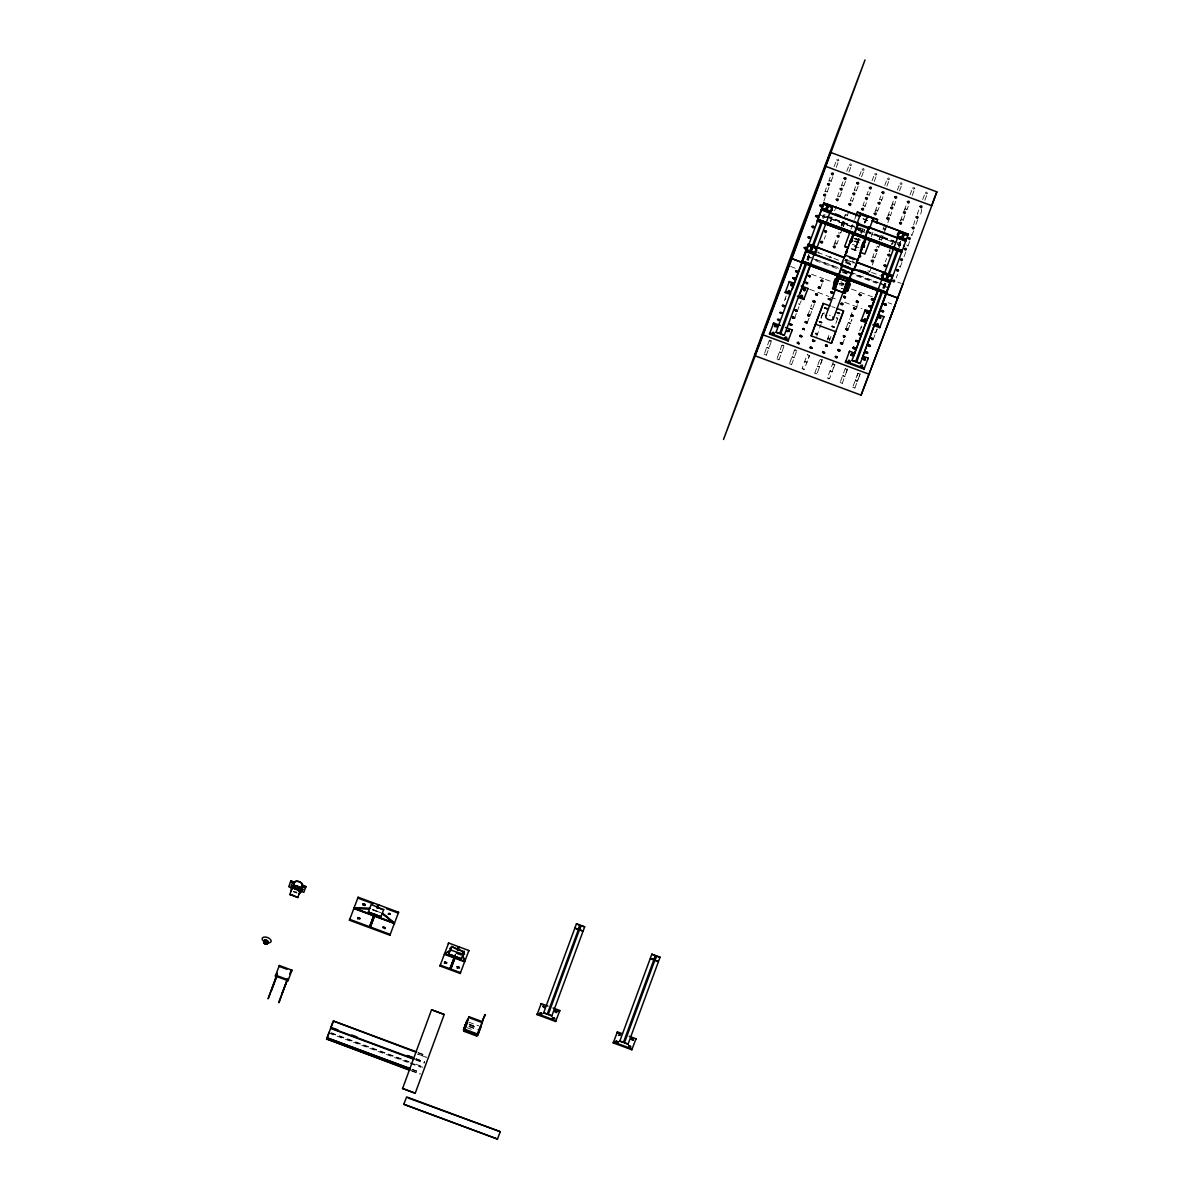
<?xml version="1.0" encoding="UTF-8"?>
<svg xmlns="http://www.w3.org/2000/svg" width="1199" height="1199" viewBox="0 0 1199 1199"><rect width="100%" height="100%" fill="white"/><g stroke="black" fill="none" stroke-linecap="round" stroke-linejoin="round"><path stroke-width="0.75" stroke-dasharray="5 3.75" d="M845.265 368.483L840.109 382.511L840.979 383.5L842.268 383.305L847.423 369.277M842.268 383.305L840.109 382.511M845.355 368.692L846.779 369.787L847.153 368.767M844.89 376.381L842.732 375.587L844.8 376.531L847.468 369.382M769.338 340.306L764.183 354.319L765.322 355.384L766.341 355.114L772.141 339.347M766.341 355.114L764.183 354.319M782.003 344.997L776.832 359.011L777.686 360L778.99 359.82L784.146 345.792M778.99 359.82L776.937 358.876M794.652 349.688L789.497 363.717L790.351 364.706L791.64 364.511L796.81 350.498M791.64 364.511L789.497 363.717M807.856 354.29L807.736 355.294L809.535 355.384L804.304 369.217L803.285 369.487L802.146 368.408L807.302 354.394M804.304 369.217L802.146 368.408M806.912 362.293L804.769 361.498L806.822 362.443L809.505 355.294M822.109 359.895L816.954 373.908L815.65 374.103L814.81 373.114L819.966 359.086M816.954 373.908L814.81 373.114M819.576 366.999L817.418 366.205L819.487 367.134L822.154 359.985M827.76 338.418L828.854 337.818M833.26 362.038L827.46 377.805L828.314 378.794L829.603 378.599L834.684 364.256M829.603 378.599L827.46 377.805M832.226 371.69L830.083 370.896L832.136 371.825L834.864 364.616M850.556 323.31C844.95 319.713 852.714 328.376 851.845 319.803M857.929 373.174L852.774 387.202L853.913 388.266L854.917 387.996L860.073 373.983L859.308 373.189M860.163 374.178L858.004 373.384L855.382 380.293L855.966 381.147L857.54 381.087L860.178 374.013M854.917 387.996L852.774 387.202M857.54 381.087L855.382 380.293M874.296 332.767L875.78 332.842L875.285 331.838M824.972 191.735L826.306 187.793M836.722 159.677L837.472 160.981L838.88 160.486L838.131 159.182L836.857 159.467L834.114 166.586M818.992 253.214L818.258 251.91M830.382 221.8L830.218 220.241M830.727 221.635L831.956 217.424M837.636 196.426L839.75 196.231M841.533 185.83L842.702 185.006L843.751 185.875M849.387 164.383L850.121 165.672L851.53 165.177L850.795 163.873L849.506 164.158L846.764 171.292M831.656 257.905L830.322 256.526L829.573 257.86M838.176 240.385L836.767 244.296M841.458 226.281L845.415 214.306M843.661 221.5C840.184 222.145 845.79 225.052 844.441 221.905M842.732 228.065L840.484 233.88M843.227 226.326L842.612 224.798L841.203 225.307M862.036 169.074L862.785 170.378L864.194 169.868L863.445 168.579L862.156 168.849L859.413 175.983M866.427 202.691L864.839 206.768M874.7 173.78L875.435 175.069L876.844 174.574L876.094 173.27L874.82 173.555L872.078 180.689M887.35 178.471L888.099 179.775L889.508 179.265L888.759 177.962L887.47 178.246L884.727 185.38M879.152 239.905L880.471 235.933M880.501 236.173C885.746 240.729 879.556 230.028 879.197 239.635M884.397 230.178L884.742 228.424L883.049 229.294M890.452 215.775L891.741 212.088M895.638 201.477L894.229 205.389M899.999 183.162L900.749 184.466L902.158 183.972L901.408 182.668L900.134 182.952L897.392 190.086M889.208 251.715L891.202 246.05M893.135 240.639L891.771 244.341L893.285 240.654M893.165 240.864L893.24 241.628M907.014 209.87L905.68 208.491L904.945 209.825M912.664 187.868L913.398 189.172L914.807 188.663L914.073 187.359L912.784 187.644L910.041 194.778M925.313 192.559L926.063 193.863L927.471 193.369L926.722 192.065L925.433 192.35L922.69 199.469M857.51 241.673L854.422 250.156L858.724 238.361M857.885 241.823L854.797 250.291L859.084 238.646M784.446 300.679L786.349 295.314M806.897 259.613L808.83 254.353M807.077 259.239L809.01 253.978M807.287 259.883L809.22 254.623M822.604 218.143L824.073 214.261M807.901 260.003L809.37 256.106M808.126 260.633L809.595 256.751M823.623 218.518L825.092 214.636M794.622 318.14L796.556 312.894M797.275 311.335L801.157 300.814M807.826 315.322L811.648 304.711M807.272 322.846L809.205 317.585M809.939 316.026L814.451 303.767M820.371 288.285L822.304 283.024M851.035 229.264L854.243 220.541M854.707 219.282L855.921 215.94M821.03 317.9L823.488 311.23M821.12 318.275L823.668 311.17M816.714 336.305L821.015 324.195M846.164 272.623L846.629 271.349M860.777 232.876L862.006 229.549M864.449 222.894L865.678 219.567M861.152 233.026L862.381 229.683M864.824 223.029L867.282 216.375L864.839 222.969M858.844 240.459L855.172 250.441L858.259 241.958L854.527 240.579M861.526 233.161L862.755 229.833M827.205 340.201L829.678 333.082M829.363 340.996L831.836 333.892M835.838 323.385L838.91 315.067M871.283 236.773L874.341 228.454M846.389 327.567L849.626 318.799M850.346 317.255L852.234 311.89M842.657 343.948L844.561 338.583M847.903 330.115L851.77 319.608M855.756 309.387L857.66 304.021M859.728 330.624L861.631 325.259M882.824 287.805L884.757 282.544M883.034 288.449L884.982 283.174M898.531 246.335L900.479 241.059M883.213 288.075L885.162 282.799M898.71 245.96L900.659 240.684M883.843 288.18L885.956 282.544M884.233 288.449L885.986 283.563M899.085 248.088L901.019 242.827M873.217 339.512L877.083 329.006M875.87 332.708L877.158 329.2M864.449 222.834L866.892 216.24M828.899 180.644L830.203 177.197M831.057 181.454L833.02 176.268M836.258 167.395L838.88 160.486M823.908 200.922L825.212 197.46M827.145 192.05L829.109 186.864M837.651 195.947L838.97 192.499M841.563 185.35L842.867 181.888M843.706 186.145L845.67 180.959M848.922 172.086L851.53 165.177M830.697 221.41L832.001 217.948M834.594 210.799L836.557 205.614M839.81 196.741L841.773 191.57M824.208 239.156L825.511 235.693M850.316 200.653L851.62 197.191M854.243 190.281L855.516 186.594M834.054 244.776L837.322 236.143M841.233 225.532L842.537 222.085M856.356 190.851L858.319 185.665M861.571 176.793L864.194 169.868M843.347 226.101L844.666 222.639M847.273 215.73L848.592 212.283M852.459 201.447L853.778 197.985M843.377 226.341L844.696 222.879M862.965 205.344L864.269 201.882M866.862 194.748L868.181 191.285M869.02 195.542L870.324 192.08M874.221 181.484L876.844 174.574M879.526 199.439L880.83 195.977M874.97 211.773L876.934 206.588M881.67 200.233L882.989 196.786M886.885 186.175L889.508 179.265M877.773 210.844L879.077 207.382M891.516 205.868L893.48 200.683M883.093 229.024L884.397 225.577M887.62 216.464L890.902 207.832M872.677 257.141L873.981 253.678M899.535 190.881L902.158 183.972M885.222 229.594L887.185 224.408M887.83 222.684L889.808 217.499M874.82 257.935L876.784 252.749M878.732 247.339L880.695 242.153M881.34 240.429L886.556 226.371M869.62 271.993L871.583 266.807M872.243 265.084L874.206 259.898M904.181 210.559L906.144 205.374M900.284 221.171L902.248 215.985M885.327 261.832L886.646 258.385M906.984 209.63L908.287 206.183M912.199 195.572L914.807 188.663M903.087 220.241L905.05 215.056M917.49 213.527L918.794 210.08M913.593 224.872L914.897 220.676M921.596 209.151C920.337 220.151 919.528 210.05 917.49 214.261M924.849 200.278L927.471 193.369M911.839 235.529L913.803 230.343M917.7 219.747L915.736 224.932L913.743 224.153M904.031 256.736L905.994 251.55M907.943 246.14L909.906 240.954M896.238 277.928L897.541 274.481M900.134 267.332L902.098 262.146M832.031 218.188L830.352 218.548M850.331 200.877L852.414 200.922M877.683 211.294L876.769 209.705L875.899 211.249M869.994 232.276L869.17 232.861M879.167 239.395L881.34 239.695M891.816 244.086L893.225 243.592M796.885 350.693L794.892 350.423L795.746 349.613M827.805 338.598L828.089 337.848M834.849 364.781L833.035 364.691L833.425 363.672M825.152 191.27L827.205 191.78M854.362 190.056L856.311 190.326M867.012 194.763L868.795 194.793M846.944 215.895L846.779 214.336M863.115 205.359L865.198 206.123M838.94 232.276L839.12 233.85M881.385 200.862L881.445 199.484L879.856 199.274M889.373 251.25L890.377 250.891M785.39 298.776L785.285 299.555M837.816 318.754L836.332 318.679M830.188 216.989L831.776 217.199M867.776 270.794L869.53 271.244M769.893 340.201C768.124 342.09 773.865 341.565 770.432 340.231M783.966 346.226L782.048 345.357L783.876 345.282M861.781 326.892L861.661 328.076M838.91 283.563L839.81 283.534A4.137 2.263 20.2 0 1 843.706 284.957M836.228 317.51L837.741 318.08M816.549 334.671L817.178 333.652M828.254 337.953L829.933 339.047L828.179 338.792M906.639 244.986L907.988 245.855M839.765 283.354L843.796 284.837M798.924 304.786L799.958 304.351L798.804 303.452M816.204 333.112L815.275 333.247L817.119 333.817M816.264 334.626L817.298 333.832M828.914 339.317L829.828 338.343M899.13 266.193L900.089 266.807M824.402 312.924L823.084 313.284L824.238 314.183M816.324 334.461L815.53 334.101M295.464 891.696L296.558 892.011M863.07 218.743L869.964 221.305M862.995 218.877L869.964 221.455M859.893 227.825L864.824 229.653M826.845 216.12L854.407 226.356M856.131 227.001L864.749 230.193M866.472 230.837L894.034 241.059M895.758 241.703L902.652 244.251M826.696 216.554L854.258 226.776M855.981 227.42L864.599 230.613M866.322 231.257L900.764 244.041M822.994 215.91L854.003 227.42M855.726 228.065L864.344 231.257M866.068 231.902L900.524 244.686M819.502 214.771L826.081 217.214M829.468 218.473L857.345 228.829M859.098 229.474L867.806 232.711M869.545 233.355L893.944 242.408M897.332 243.667L900.629 244.881M822.634 216.419L825.931 217.648M897.182 244.086L900.464 245.315M855.457 228.874L865.138 232.456M858.454 230.463L863.205 232.216M855.996 238.421L862.576 240.864M853.538 238.046L861.452 240.984M854.467 238.796L861.107 241.254M854.557 241.059L860.882 243.412M853.598 240.984L859.968 243.352M852.369 244.326L858.739 246.694M851.635 248.493L858.379 250.996M851.17 248.957L858.424 251.64M845.64 259.584L854.258 262.776L845.535 259.703M844.71 260.783L852.939 263.84M846.044 262.251L852.624 264.694M817.538 252.375L843.691 262.086M845.43 262.731L852.399 265.324M871.568 272.428L880.276 275.665M897.706 282.14L901.198 283.429M807.691 256.316L838.701 267.827M840.424 268.471L849.042 271.663M850.765 272.308L878.327 282.529M880.051 283.174L885.207 285.092M841.443 269.116L849.881 272.248M807.541 256.736L810.989 258.025M812.712 258.654L838.551 268.246M840.274 268.891L878.163 282.964M879.886 283.593L885.057 285.512M842.987 270.09L849.731 272.593M815.5 260.603L876.484 283.234M883.078 285.527L886.556 286.966M883.108 286.171L886.406 287.4M842.402 271.678L847.468 273.567M842.627 272.413L847.049 274.046M790.576 266.463L795.806 268.411M811.483 274.226L823.683 278.753M825.422 279.412L832.391 281.99M839.375 284.583L842.852 285.872M851.575 289.109L872.482 296.872M888.159 302.688L891.651 303.991M809.73 289.349L828.899 296.468M830.652 297.112L837.621 299.705M844.591 302.283L862.021 308.757M831.746 306.569L835.118 307.813M372.694 909.486L380.892 912.529M372.619 909.681L376.351 911.075M377.835 911.63L380.802 912.724M372.529 909.891L380.727 912.934M293.545 891.531L296.962 892.805M293.47 891.741L296.887 893.015M468.749 1022.133L478.866 1025.894M468.899 1023.991L475.838 1026.569M469.693 1024.695L476.453 1027.198M469.633 1025.22L476.213 1027.663M469.124 1026.284L475.868 1028.787M468.959 1026.629L477.397 1029.761M466.696 1027.603L471.762 1029.476M418.346 1052.542L425.285 1055.12M418.166 1053.007L425.105 1055.585M417.762 1054.086L426.439 1057.293L417.717 1054.221M416.008 1058.717L424.686 1061.924M415.963 1058.852L424.626 1062.074M415.723 1059.451L424.401 1062.674M415.558 1059.916L424.221 1063.138M331.029 1032.714L409.069 1061.685M416.008 1064.247L422.947 1066.825M330.849 1033.178L408.889 1062.149M410.628 1062.794L422.767 1067.29M328.886 1033.133L408.664 1062.749M410.343 1063.528L420.804 1067.26M412.111 1069.313L419.051 1071.891M412.051 1069.448L418.991 1072.026M411.647 1070.527L420.324 1073.734M411.482 1070.992L420.145 1074.199M842.223 282.574L840.919 281.72M911.12 234.464L911.884 235.259M845.58 215.865L845.055 214.951M840.319 232.306L840.844 233.235M892.461 205.344L893.03 203.785L894.409 204.924M834.984 244.266L835.568 242.708L836.932 243.832M820.071 359.625L822.154 359.73M901.034 220.421L901.783 219.087L903.162 220.226M888.384 215.73L889.133 214.396L890.497 215.52M874.88 257.665L873.531 256.796L872.677 257.875M878.807 247.324L877.728 246.2L876.574 247.279M831.132 181.439L830.053 180.315L828.914 181.394M829.273 315.187A4.047 2.218 20.2 0 1 830.278 315.487M841.024 283.159A4.047 2.218 20.2 0 0 843.976 284.013A4.137 2.263 20.2 0 1 840.979 283.189M842.327 288.629A4.137 2.263 20.2 0 1 841.308 288.494M844.081 284.238A4.406 2.413 20.2 0 1 840.874 283.294M842.402 288.794A4.406 2.413 20.2 0 1 841.323 288.644M847.963 263.87A1.619 1.349 20.7 0 1 850.631 265.204M848.188 271.214A1.619 1.349 20.7 0 1 846.854 272.743A1.619 1.349 20.7 0 1 845.04 271.259A1.619 1.349 20.7 0 1 846.689 269.985M858.904 247.653A6.07 5.081 20.7 0 1 853.208 245.54M844.995 260.783A6.07 5.081 20.7 0 1 847.723 259.808M852.219 260.932A6.07 5.081 20.7 0 1 854.317 263.121M844.156 270.584A4.721 2.593 20.2 0 1 849.357 272.952M766.805 347.41L768.949 348.205L766.805 347.41M779.455 352.101L781.613 352.911L779.545 351.966M792.104 356.807L794.263 357.602L792.104 356.807M810.449 308.413L812.592 309.207L810.539 308.278M867.656 216.509L865.213 223.179L867.656 216.509"/><path stroke-width="1.5" d="M291.192 890.902L291.372 885.057L292.916 886.376A4.406 2.413 20.2 0 0 294.31 888.459L295.224 889.044M848.382 361.004L849.911 361.573L849.761 362.503M853.074 347.815C855.052 346.886 856.626 348.849 853.343 347.41M852.534 355.489L851.185 354.245M855.681 340.906L857.69 340.996M871.403 299.435L873.412 299.525M870.954 306.974L870.669 306.09M873.576 300.05L873.277 299.18M263.6 942.189C272.847 939.192 262.926 949.518 264.26 940.421C271.124 939.192 265.564 946.041 264.26 940.421M277.329 973.288L268.111 998.827L277.194 974.922M271.573 990.449L276.579 976.87M278.663 1002.469L287.625 978.669L279.052 1002.694M293.875 883.348L293.785 883.993A4.406 2.413 20.2 0 0 295.194 886.061L299.315 887.605A4.406 2.413 20.2 0 0 301.758 886.945L302.118 886.421M281.72 994.226L287.805 978.939M290.967 970.605L289.708 974.008M301.009 889.448L302.583 884.787A4.406 2.413 20.2 0 0 299.225 881.64A4.406 2.413 20.2 0 0 294.609 881.82L292.751 886.391M384.969 928.67L383.08 927.621M388.041 914.208C393.467 914.148 386.033 912.124 390.05 914.297M552.199 1018.551L554.028 1018.476M771.901 333.457C776.697 333.996 771.616 330.534 773.16 333.262M774.524 326.548L775.843 326.188M782.377 305.805C784.551 303.407 784.925 308.817 782.497 305.82M781.928 313.344L780.039 312.31M787.608 291.986L789.197 291.747M792.494 317.076L793.288 318.23L794.652 317.885M792.044 324.629L791.235 325.274M795.626 311.2L795.372 309.927M800.318 296.857L801.531 296.483M805.143 290.068L804.049 290.668M801.591 336.694L800.063 336.14L800.377 335.3M801.996 336.574L799.943 335.63M805.878 321.467L805.114 322.291M808.051 315.742L808.501 314.558M812.922 301.369L814.016 300.769M812.562 340.306L813.641 341.535L814.691 340.756M822.514 352.251L824.507 352.941M830.457 299.45L828.194 299.165L830.218 299.255M842.372 264.365L833.8 288.434L842.253 266.253M852.384 270.015L844.441 292.376L853.493 268.531M838.131 349.449L838.161 350.573M845.175 297.877L845.55 296.872M840.499 342.779L840.784 343.663M858.079 222.939L851.2 241.613M860.342 250.936L869.215 227.031M852.774 315.217C852.609 318.784 849.566 312.774 853.029 315.757M855.711 308.668L854.377 309.372L853.838 307.978M850.091 361.933L849.282 362.578M858.829 294.399L860.717 295.434M868.72 226.926L864.329 238.751M852.534 354.649C850.031 351.052 853.748 356.717 850.825 355.279M860.612 366.354L861.317 365.695M865.363 359.715L863.984 360.24M877.893 325.798C879.407 322.891 873.786 325.813 878.193 325.573M884.053 304.126L886.196 304.411M885.491 305.071L886.316 304.426M858.709 255.897C859.248 259.494 862.755 254.668 859.024 255.507M864.509 245.121L864.224 247.084L862.366 246.395M298.161 889.568L298.941 887.545L298.416 889.658L296.348 889.313M263.705 942.534L264.559 940.241M263.93 942.879L264.38 941.695M264.529 941.32L264.964 940.121M264.29 943.208L264.724 942.024M265.009 941.29L265.459 940.106M264.739 943.508L265.174 942.309M265.549 941.365L265.983 940.181M265.249 943.733L265.683 942.549M266.088 941.515L266.523 940.331M265.788 943.883L266.223 942.699M266.598 941.755L267.032 940.571M266.313 943.958L266.748 942.774M267.032 942.039L267.482 940.855M266.792 943.943L267.242 942.759M267.392 942.384L267.827 941.185M267.212 943.838L268.066 941.545M267.512 943.643L268.171 941.874M294.34 882.224L290.877 880.95L288.719 886.78L292.166 888.054M291.372 885.057L292.976 885.881M289.843 894.544L292.466 887.455L300.439 890.422L297.817 897.511L289.843 894.544L292.031 894.889M293.38 885.491L294.504 882.449A4.137 2.263 20.2 0 1 299.18 881.775A4.137 2.263 20.2 0 1 302.238 885.327L305.91 886.69L302.523 885.267M294.414 888.519L295.284 886.136L294.639 888.669M298.056 889.928L298.941 887.545M298.326 889.973L299.21 887.59L298.416 889.658A4.406 2.413 20.2 0 0 300.964 889.118M300.754 889.358L302.238 885.327M299.165 893.869L302.912 889.328L300.874 889.328A4.406 2.413 20.2 0 1 298.446 889.988L296.258 889.523M305.97 886.556L303.812 892.386L300.439 890.977M275.35 976.031L275.665 975.177L288.315 979.883L288.015 980.722L275.35 976.031L279.337 965.495L291.986 970.201L291.672 971.04M279.337 965.495L279.022 966.349L286.936 969.287M349.419 920.203L349.733 919.348L390.23 934.381L389.915 935.235L349.419 920.203L358.111 897.227L398.608 912.259L398.308 913.113L386.483 908.722M358.111 897.227L357.797 898.081L372.994 903.716M368.333 912.034L380.982 916.74L368.333 912.034L371.18 904.496L383.605 909.831M409.743 1070.347L326.668 1038.978L409.923 1069.883M332.782 1022.537L327.087 1037.914L410.328 1068.804M416.608 1051.898L333.367 1020.993L416.443 1052.362M439.943 965.974L440.258 965.12L460.506 972.644L460.191 973.483L439.943 965.974L448.636 943.014L468.884 950.522L468.584 951.377M448.336 943.853L448.636 943.014M448.741 954.059L461.39 958.75L448.741 954.059L451.588 946.506L464.013 951.841M451.588 946.506L455.815 948.799M402.579 1088.512L431.55 1009.768L444.2 1014.459L415.229 1093.218L402.579 1088.512L415.229 1093.218M455.32 954.644L450 968.747L454.676 956.262M403.808 1104.294L497.465 1139.05L403.808 1104.294L406.611 1096.905L500.253 1131.676L408.17 1098.014M480.454 1026.254L481.324 1025.61L477.787 1035.112L463.503 1029.821L467.055 1020.319L467.295 1021.368M480.05 1027.408L476.782 1036.071L463.623 1031.185L465.227 1025.145M466.891 1022.522L465.332 1024.98M482.208 1021.608L469.049 1016.722L463.623 1031.185M477.322 1034.587L464.163 1029.701M477.187 1034.887L477.502 1034.048L464.343 1029.162L469.049 1016.722M484.906 1014.504L476.782 1036.071M481.908 1024.216L483.062 1019.345M485.46 1014.714L483.182 1019.18M895.128 305.28L861.092 395.145L754.785 355.683L796.631 244.626M783.591 279.652L830.562 152.393L936.869 191.855L889.898 319.099M788.702 267.392L865.019 59.95L799.823 232.066L723.492 439.508L788.043 269.131M769.473 334.041L769.788 333.187L788.387 340.096L788.088 340.951L769.473 334.041L773.64 323.026L780.399 325.543M773.64 323.026L773.325 323.88L778.406 325.768M790.261 294.444L785.195 292.571L785.51 291.717L790.576 293.605M789.047 282.409L789.347 281.555L794.427 283.444M844.486 257.44L808.306 244.011L842.597 257.23M806.612 263.51L780.789 333.697L784.281 335.345L776.053 332.288L807.991 245.63M817.193 220.901L817.793 219.267L902.218 250.606L901.603 252.24L817.193 220.901L901.753 251.805M823.863 202.961L860.193 215.97M792.404 289.064L823.818 203.845L827.31 205.494L825.362 210.754M805.608 263.136L779.77 333.322L776.053 332.288M810.299 250.471L811.588 246.964L810.119 250.846L806.402 249.812M812.278 246.215L821.315 221.65M811.318 250.846L812.607 247.339L811.138 251.22L814.631 252.869L806.148 249.722L805.533 251.355L848.592 267.332M813.282 246.604L822.319 222.025M826.381 211.129L828.314 205.868L832.031 206.902L823.563 203.755L817.643 219.687L826.021 222.325A7.808 4.271 20.2 0 0 826.531 222.13M814.211 253.199L814.376 252.764A7.808 4.271 20.2 0 0 816.069 248.283L815.919 248.703A7.808 4.271 20.2 0 1 814.211 253.199L805.983 250.141M784.281 335.345L816.324 248.373L807.841 245.225L801.936 261.172L810.314 263.795A7.808 4.271 20.2 0 0 810.824 263.6M831.626 207.232L831.791 206.798A7.808 4.271 20.2 0 1 830.083 211.294L829.933 211.713A7.808 4.271 20.2 0 0 831.626 207.232L823.398 204.175L824.013 202.541M810.734 264.799L800.108 293.56M816.774 248.238L832.031 206.902M537.047 1014.609L537.362 1013.755L555.961 1020.664L555.647 1021.503L537.047 1014.609L541.214 1003.593L547.973 1006.111M540.899 1004.447L541.214 1003.593M791.925 330.789L792.239 329.935L785.48 327.432M798.714 297.592L803.795 299.48L804.109 298.626L797.335 296.108M807.646 289.319L807.961 288.464L801.187 285.947M543.627 1012.855L576.449 923.755L584.677 926.812L551.84 1015.898L543.627 1012.855L547.343 1013.889L579.941 925.403L576.449 923.755M584.677 926.812L580.945 925.778L579.477 929.66L548.363 1014.264L551.84 1015.898M579.687 929.24L580.945 925.778M553.054 1007.984L559.813 1010.502L559.498 1011.356L554.433 1009.468M836.797 308.443L843.556 310.946L831.402 343.349L811.153 335.84L823.308 303.437L830.053 305.94M823.308 303.437L811.153 335.84M847.918 247.743L844.666 246.544L850.181 231.557M855.921 215.94L857.36 212.058L877.608 219.582L876.364 222.969M832.586 288.614L845.235 293.305L832.586 288.614L837.756 274.976M836.662 277.539L849.312 282.245L836.662 277.539L838.116 273.672M841.039 265.623L841.353 264.784L854.003 269.475L853.703 270.33L841.039 265.623L853.628 232.741M844.71 255.957L845.025 255.102L857.675 259.793L857.36 260.648M851.964 237.462L844.216 257.92M856.745 224.153L860.732 213.632L873.382 218.323L869.41 228.844L856.745 224.153L857.06 223.299M860.732 213.632L860.417 214.471L868.331 217.409M853.388 234.479L851.56 239.47M854.213 235.004L858.574 223.119M838.626 278.273L834.714 288.869L839.24 276.939M838.865 278.363L834.969 288.959L839.495 277.029M825.706 316.146L835.808 288.689M833.29 318.964L847.094 281.42M847.348 281.51L843.452 292.106L847.318 281.885M861.197 247.264L863.085 242.168M855.921 265.908L856.236 265.054M864.614 242.153L855.097 267.272M869.41 228.844L869.725 228.005M873.067 219.177L873.382 218.323M866.278 238.526L864.209 244.161M846.899 282.904L850.361 284.178L848.682 288.734M831.402 343.349L835.688 331.688L815.44 324.165M839.255 322.606L843.556 310.946M860.043 252.255L864.914 254.053L870.129 239.935M845.415 362.233L845.73 361.379L864.329 368.288L864.014 369.127L845.415 362.233L849.566 351.217L854.647 353.106M849.267 352.071L849.566 351.217M866.203 322.636L861.122 320.747L861.437 319.908L866.502 321.782M870.354 311.62L865.288 309.747L864.974 310.586L870.039 312.474M855.142 347.74C855.112 350.378 851.86 346.811 853.958 347.35M853.253 348.19L853.403 347.245M851.395 354.095L852.594 355.324L850.885 355.099M853.433 348.354L853.943 348.639M866.607 312.654L868.301 313.538L866.337 312.774L868.735 312.699L866.667 311.935L867.402 312.684M851.68 354.155L852.219 354.394M864.284 319.683L864.959 318.709L866.098 319.788L864.299 319.698L865.438 319.923M854.512 348.759L853.508 348.19M865.243 320.013L865.633 320.103M852.444 355.548L852.594 354.739M855.052 348.519L855.277 347.935M882.539 291.687L856.715 361.888L860.208 363.522L851.979 360.464L884.038 273.507L892.251 276.564L861.916 359.026M878.223 289.304L853.568 356.283M882.089 278.767L884.038 273.507A7.808 4.271 20.2 0 0 882.329 278.003L890.557 281.046M878.432 289.933L867.806 318.694M884.487 273.372L897.392 238.271M897.691 237.597L899.745 232.036L907.973 235.079L876.034 321.752M881.535 291.312L855.711 361.498L851.979 360.464M885.581 280.416L887.53 275.141L886.046 279.037L882.329 278.003M888.204 274.406L897.242 249.842M901.948 237.177L903.237 233.67L899.745 232.036A7.808 4.271 20.2 0 0 898.036 236.518L906.264 239.575M886.601 280.791L888.534 275.515L887.065 279.412L890.677 280.746L860.208 363.522M889.223 274.781L898.261 250.216M902.307 239.305L904.241 234.045L907.853 235.394M856.536 261.922L892.566 275.77L856.386 262.341M872.258 220.451L908.272 234.3L872.093 220.871M613.229 1042.89L613.543 1042.036L632.143 1048.945L631.828 1049.784L613.229 1042.89L617.395 1031.874L622.461 1033.763M617.395 1031.874L617.08 1032.729L620.468 1033.973M867.866 358.966L868.181 358.126L863.1 356.238M872.962 325.154L879.721 327.657L880.036 326.802L873.277 324.3M883.573 317.495L883.888 316.641L878.807 314.767M619.808 1041.122L651.851 954.164L660.079 957.207L628.036 1044.179L619.808 1041.122L623.525 1042.156L655.343 955.798L651.851 954.164M861.092 395.145L902.937 284.073M654.054 959.32L655.343 955.798M660.079 957.207L656.363 956.173L624.544 1042.545L628.036 1044.179M635.68 1039.623L635.995 1038.784L629.235 1036.266M374.283 914.252L369.607 926.722L373.878 915.466M374.658 914.387L369.981 926.872L374.253 915.601M375.032 914.522L370.371 927.007L374.628 915.736M455.065 956.397L450.389 968.882L454.496 958.031M455.44 956.547L450.764 969.032L454.871 958.166M290.877 880.95L294.504 882.449M292.466 887.455L300.439 890.422M297.817 897.511L292.286 894.979M288.015 980.722L291.986 970.201M326.503 1039.443L329.29 1032.069M333.367 1020.993L330.579 1028.382L413.82 1059.272M376.816 907.703L377.985 904.616L376.891 907.328L382.121 909.277M377.19 907.853L378.359 904.75L377.28 907.478M377.565 907.988L378.749 904.885L377.655 907.613M380.982 916.74L383.845 909.187M389.915 935.235L398.608 912.259M431.55 1009.768L444.2 1014.459M457.209 949.728L458.393 946.625L457.299 949.353L462.514 951.287M457.598 949.863L458.767 946.76L457.673 949.488M457.973 950.013L459.142 946.91L458.063 949.638M461.39 958.75L464.238 951.212M460.191 973.483L468.884 950.522M463.503 1029.821L467.055 1020.319M464.433 1030.526L467.16 1023.346M477.787 1035.112L481.324 1025.61M830.562 152.393L825.332 166.211L931.638 205.673L936.869 191.855M754.785 355.683L788.837 265.818M785.195 292.571L789.347 281.555M802.086 260.738L801.472 262.371L886.046 293.29M803.63 256.676L804.244 255.042M808.306 244.011L807.691 245.645L816.324 248.373M819.352 215.206L819.966 213.572M822.109 208.341L825.826 209.375L827.31 205.494M828.314 205.868L826.845 209.75L830.337 211.384L821.855 208.236L821.24 209.87L905.65 241.209L906.384 239.275L902.772 237.927L904.241 234.045M788.088 340.951L792.239 329.935M803.795 299.48L807.961 288.464M497.465 1139.05L500.253 1131.676M579.941 925.403L578.473 929.285C566.183 925.058 591.542 934.486 579.477 929.66M857.36 212.058L867.282 216.375M844.666 246.544L848.263 247.234M833.59 283.144L835.163 278.857M555.647 1021.503L559.813 1010.502M843.197 292.016L847.079 281.795M849.312 282.245L850.78 278.363M853.703 270.33L866.278 237.447M845.235 293.305L850.586 279.202M877.608 219.582L867.656 216.509M861.122 320.747L865.288 309.747M898.036 236.518L901.768 237.552L903.237 233.67M890.677 280.746L889.943 282.679L853.763 269.25M892.715 275.35L892.101 276.984L883.918 273.807A7.808 4.271 20.2 0 0 881.745 277.464M908.422 233.88L907.808 235.514L899.58 232.456A7.808 4.271 20.2 0 0 897.466 234.225M885.881 293.71L886.496 292.076L802.041 260.887M888.039 288L888.654 286.366M903.761 246.529L904.376 244.896M864.014 369.127L868.181 358.126M879.721 327.657L883.888 316.641M656.363 956.173L654.879 960.069C666.959 964.88 641.585 955.468 653.875 959.695M631.828 1049.784L635.995 1038.784M294.744 888.309L295.524 886.286M868.795 306.18L870.354 306.105M873.591 299.54L872.857 300.364M870.849 306.27L870.699 307.214M855.861 340.426L855.876 341.28M795.641 270.764L796.076 271.933L797.605 271.843M793.034 277.673C793.198 280.926 796.9 277.164 793.124 277.748M794.922 278.932L794.922 278.078M782.557 305.325L782.737 306.345M781.958 312.834L780.414 313.239M774.539 326.383L776.727 326.668M771.916 333.292L774.149 333.922L773.55 333.052M800.288 296.513L801.367 296.078M805.129 290.233L804.334 290.713M795.057 310.331L795.836 309.852M792.779 317.96L793.228 316.776M790.456 324.854L792.029 324.794M815.56 294.295C818.572 292.481 817.253 297.442 815.605 294.295M800.003 335.465C799.448 337.998 804.004 336.065 800.587 335.465M804.094 328.631L804.364 329.89M830.997 291.777L830.997 292.616M846.524 283.578L850.301 284.313M812.847 341.175L813.042 340.006L814.631 340.921M844.905 297.892L845.355 296.693L843.961 296.483M859.968 295.464L859.293 294.1M860.972 295.194L859.233 294.265M823.278 351.772L824.597 353.016L823.833 351.892M845.835 328.811L847.633 329.995M839.705 350.902L839.989 350.138M886.136 304.891L885.701 303.722M871.133 338.208C874.551 341.625 870.399 335.945 872.183 339.422M868.526 345.132L868.945 346.301L870.489 346.196M868.9 344.967L869.275 346.256M544.241 1007.715C540.224 1004.177 547.014 1007.34 542.652 1006.456M299.24 893.645L302.912 889.328M806.942 283.788L807.706 282.964M822.694 281.51L822.859 280.566L821.27 280.176M820.071 288.419L819.816 287.146M781.898 313.314L779.994 312.909M832.735 293.126L832.885 292.181M790.126 323.745L790.156 324.869M787.518 330.669L787.428 331.434M843.811 296.363L843.526 297.127M806.987 322.981L807.272 322.231M784.671 337.848C789.676 338.792 783.876 335.195 785.81 337.953M856.461 301.069L857.63 302.418M799.134 343.723L797.964 342.374M812.592 340.336L814.496 340.741M814.631 341.235L813.147 341.16M812.008 348.145L811.019 348.444M884.173 303.827L885.147 303.512M843.377 335.63L843.631 336.904M883.573 311.635L881.865 311.41M878.927 317.645L879.916 317.345M840.754 342.539L840.649 343.319M824.657 352.851L823.683 353.15M840.529 342.809L842.432 343.214M842.387 343.813L840.844 343.484M842.327 343.993L842.612 343.229M837.906 349.718L839.81 350.123M867.701 353.21L866.158 352.881M462.709 952.62L464.508 953.804L463.458 952.591M462.229 953.565L464.283 954.509L450.269 949.968M450.12 950.387L444.529 953.864L464.777 961.373L462.769 955.093M449.97 950.807L444.379 954.269L464.627 961.793L462.619 955.498M862.695 245.495L864.059 245.525L864.194 246.649M871.673 299.031L872.977 299.195M869.05 305.94L870.084 305.985M858.574 333.592L859.683 333.457L860.013 334.926M855.951 340.501L857.51 340.816M857.675 341.595L855.801 340.921M795.746 270.839L797.665 271.708L795.701 271.439M794.832 278.857L793.094 278.348M810.104 276.639L808.201 275.605L809.625 276.714M809.82 276.864L810.194 275.875L808.621 275.47M791.999 285.827L791.88 284.673M807.482 283.549L805.683 282.379L806.732 283.593M822.484 281.57L821.81 280.206M788.357 291.507C792.119 293.23 788.238 288.689 788.178 291.327M803.165 289.364L804.904 289.858M818.437 287.146L819.981 287.475M833.994 284.703L834.039 286.036M848.412 281.016L848.607 281.031M815.815 294.055L817.553 294.564L816.984 295.404M831.087 291.837L832.646 292.166M782.647 305.4L784.386 305.91M846.644 289.394C845.01 292.121 850.705 289.933 846.839 289.558M843.751 296.543L844.561 296.333M797.005 311.2L795.971 311.155M777.417 319.219L778.96 319.548M841.413 303.227C839.585 305.715 845.55 304.261 841.668 303.212C843.392 303.347 842.762 305.925 840.919 303.692M856.686 301.009L856.311 302.013M794.397 318.125L793.079 317.945M807.961 314.797L808.785 314.588M857.825 302.568L858.199 301.578M790.351 323.7L789.976 324.689M805.338 321.707L807.257 322.576L805.308 322.306M787.743 330.594C790.081 329.051 789.152 331.509 787.353 331.598M886.031 304.831L885.207 305.026M802.731 328.616L804.274 328.946M852.864 316.176L851.125 315.667M879.377 317.3C882.359 316.011 879.916 317.975 879.257 318.32M798.909 343.783L798.534 342.494M811.843 348.25L809.984 347.56M871.238 338.283L872.557 338.463M839.78 350.737L838.461 350.558M868.616 345.192L869.44 344.997M867.417 353.45L867.102 351.981L865.903 352.881M848.772 362.293L850.061 362.098L848.862 361.199M860.762 365.935L861.871 365.815M862.576 366.25C862.351 363.162 860.462 366.984 861.871 365.815M556.516 1012.57C558.329 1010.772 552.514 1011.132 555.976 1012.541M620.348 1035.307C618.609 1032.744 620.482 1035.606 618.399 1035.396M631.274 1039.503L633.132 1040.207M873.172 300.185L871.463 299.27M870.549 307.094L869.455 306.869M864.344 319.519L864.644 319.563M859.758 334.926L859.953 333.577M822.544 281.405L820.895 280.656M805.998 282.394L807.512 282.949M790.726 284.598L791.625 284.553M834.249 284.688L833.44 285.332L834.369 285.991M803.375 289.304L804.199 289.409M819.606 288.494L820.176 287.655M847.528 290.967L848.322 290.488L847.123 289.588M860.193 295.673L860.882 295.014L859.488 294.25M829.963 299.915L828.374 298.686L830.337 299.45M856.626 301.174L858.139 301.743M857.57 302.583L858.334 301.758M795.522 310.031L797.17 310.781M854.003 308.083L855.516 308.653M808.845 316.101L809.58 314.947M792.899 316.956L794.607 317.885M778.586 320.568L778.795 319.234M806.822 322.876L805.728 322.636M790.291 323.865L791.625 324.255M787.668 330.774L789.317 331.524M847.094 330.235L847.543 329.051M785.045 337.683L786.574 338.253M843.526 335.735L845.175 336.484M844.471 337.144L844.681 335.81M872.407 339.632L872.782 338.613M840.904 342.659L842.238 343.034M825.631 344.862L826.456 344.982M838.281 349.568L839.12 349.673M839.555 350.797L838.73 350.678M835.673 356.478L837.007 356.867M836.932 357.707L835.418 357.137M848.397 360.989C852.504 362.967 847.963 358.456 848.652 361.004M451.468 949.263L449.775 948.334L451.364 948.094M540.03 1013.365L542.038 1013.47L540.135 1012.6L541.738 1014.324L540.149 1014.549M369.727 908.377L354.005 908.093L394.501 923.11L382.376 913.068M369.637 908.587L353.93 908.287L394.426 923.32L382.301 913.278M369.562 908.797L353.855 908.497L394.351 923.53L382.211 913.488M863.939 246.679L862.695 246.05M847.168 250.621L845.999 251.445L847.094 252.569M864.479 320.822L864.029 320.792M859.818 334.761L858.979 334.521M857.195 341.67L856.116 341.28M822.289 281.405L821.015 280.836M834.189 284.852L835.089 284.927M819.262 286.936L818.213 287.73M791.49 284.867C795.417 284.807 788.477 282.529 791.55 284.718M831.911 291.642L830.817 292.241L831.417 292.946M856.88 301.174L857.959 301.563M801.022 296.198C804.709 297.952 800.992 293.365 800.827 296.033M813.671 300.904L815.065 301.653L814.076 302.283M882.194 310.556L883.258 310.961M855.007 309.327L853.583 308.218L855.651 308.832M879.571 317.48L880.83 318.05M809.19 315.966L808.351 315.727M846.404 328.811L847.783 329.575M803.54 328.421L802.626 329.395M843.691 336.739L844.531 336.979M787.923 330.759L789.182 331.344M869.095 345.117L870.174 345.522M869.5 346.496L870.234 345.357M841.923 343.888L841.084 343.648M786.004 339.092L784.79 338.343M798.309 342.24L797.26 343.034L798.714 343.618M866.472 352.041L867.731 352.611M867.222 353.285L866.382 353.046M810.959 346.946L809.924 347.725M810.614 347.066L812.008 347.83M864.359 359.235C867.731 358.411 860.837 357.392 865.243 359.715M850.765 242.558L850.046 240.789L851.904 241.479M872.632 300.17L871.523 299.45M849.057 362.383L848.203 362.188M796.496 270.809L797.485 271.349M809.16 275.5L810.314 276.399M847.303 290.772L846.329 290.233M793.888 277.718L794.682 278.078M885.282 304.861L884.173 304.141M806.537 282.409L807.332 282.769M819.382 288.285L818.587 287.925M832.031 292.976L831.237 292.616M843.706 297.142L844.696 297.682M857.345 302.373L856.551 302.013M804.139 289.573C808.096 289.274 800.767 287.4 804.469 289.529M816.759 295.194L815.65 294.474M789.002 291.462L787.743 292.001M877.188 324.539C881.295 324.359 873.741 322.471 878.387 325.334M877.428 325.603L876.439 325.064M846.869 330.025L845.76 329.305M780.789 312.28L781.778 312.819M793.438 316.971L794.547 317.705M806.103 321.677L807.077 322.216M778.016 320.448L779.215 319.563M775.783 326.353C779.68 325.753 771.886 324.359 776.532 326.638M826.081 345.986L827.37 345.792L826.785 344.937M861.526 365.905L862.321 366.265M825.586 203.605L860.043 216.39M821.645 208.806L830.263 211.998M835.433 213.917L840.604 215.835M906.114 239.995L897.886 236.952A7.808 4.271 20.2 0 1 897.451 235.993M821.405 209.45L857.57 222.879M869.635 227.36L905.815 240.789M817.748 219.402L902.158 250.741M902.053 251.026L893.825 247.968A7.808 4.271 20.2 0 1 893.585 247.489M849.447 257.71L854.198 259.479M863.01 271.304L868.226 273.252M890.392 281.48L882.179 278.423A7.808 4.271 20.2 0 1 881.924 277.943M805.938 250.276L816.279 254.113M859.338 270.105L867.956 273.297M881.73 278.408L890.347 281.615M805.683 250.921L841.863 264.35M853.928 268.831L890.093 282.26M886.346 292.496L878.118 289.439A7.808 4.271 20.2 0 1 877.863 288.959M897.691 297.907L791.4 258.444L803.525 263.136M810.509 265.728L836.647 275.425M848.847 279.966L878.462 290.952M885.432 293.545L897.631 298.071M762.534 334.656L868.825 374.103M293.845 883.498L290.458 882.089L294.13 883.438A4.137 2.263 20.2 0 0 294.684 885.357L295.344 885.971M302.028 886.541L305.535 887.68L301.863 886.316A4.137 2.263 20.2 0 1 300.17 887.395L299.27 887.425A4.137 2.263 20.2 0 1 295.359 886.001M301.159 888.924L302.837 889.553M456.294 953.16L461.135 954.959M470.383 1018.176L481.908 1022.447M407.345 1055.495L412.546 1057.428M332.708 1027.948L337.923 1029.881M351.787 1035.037L356.987 1036.955M407.285 1055.63L412.486 1057.563M330.744 1027.918L413.985 1058.807M327.132 1037.764L410.373 1068.669M849.147 361.289L849.971 361.918M791.61 284.538L790.98 284.598M852.474 315.232L850.945 315.652M795.701 311.036L796.945 311.38L796.676 310.106M783.037 306.33L784.581 305.925M825.811 345.867C829.228 347.44 824.852 342.644 825.511 345.882M823.458 352.896L822.634 352.251M798.144 343.499L797.32 342.854M772.77 334.281L771.976 333.292L772.501 334.146M462.994 954.704L462.17 954.059M884.652 304.816L884.113 303.961M790.666 285.437L792.314 285.842L792.119 284.822M813.521 302.073L812.982 301.204M808.291 315.892L807.751 315.022M863.85 358.951L865.123 359.52M838.401 350.722L837.861 349.853M786.214 337.758L786.754 338.613M628.98 1047.521L628.876 1046.367L630.569 1047.297M295.299 888.834L294.399 888.234A4.406 2.413 20.2 0 1 292.991 886.166M883.453 311.14L882.254 310.391L881.61 311.41M814.81 301.129L814.84 302.253L813.042 301.384M457.239 968.237L457.374 967.233L459.067 968.163M881.55 311.051L882.884 311.98L883.633 311.155M615.896 1042.501L616.481 1041.661L617.92 1042.59M444.394 963.367L444.979 962.527L446.418 963.471M357.677 919.004L358.246 918.164L359.685 919.108M832.735 317.091A4.047 2.218 20.2 0 1 831.896 319.968A4.047 2.218 20.2 0 1 826.681 318.454A4.047 2.218 20.2 0 1 826.606 315.307M299.855 891.382A4.137 2.263 20.2 0 1 299.27 891.741M300.08 891.501A4.406 2.413 20.2 0 1 299.465 891.891M294.384 885.776A4.406 2.413 20.2 0 1 300.215 887.934M294.519 885.926A4.137 2.263 20.2 0 1 300.005 887.964M851.62 241.658A6.07 5.081 20.7 0 1 851.889 240.355M863.28 244.581A6.07 5.081 20.7 0 1 862.621 245.735M847.663 281.016A4.721 2.593 20.2 0 1 846.104 281.675M893.989 247.549A7.808 4.271 20.2 0 1 893.555 246.589M878.268 289.019A7.808 4.271 20.2 0 1 878.028 288.539M357.827 917.625L359.97 918.419L357.827 917.625M362.757 904.646L364.901 905.44L362.757 904.646M363.057 903.806L365.215 904.601L363.162 903.656M383.14 927.022L385.284 927.816L383.14 927.022M444.559 961.988L446.702 962.782L444.559 961.988M457.209 966.694L459.367 967.488L457.209 966.694M552.529 1017.531L554.672 1018.341L552.529 1017.531M555.152 1010.622L557.295 1011.416L555.152 1010.622M616.061 1041.122L618.204 1041.916L616.061 1041.122M628.711 1045.813L630.869 1046.607L628.801 1045.678M631.333 1038.904L633.477 1039.698L631.423 1038.769M819.472 321.722L821.63 322.531L819.472 321.722M824.717 307.903L826.86 308.698L824.717 307.903M832.136 326.428L834.279 327.222L832.226 326.278M837.367 312.594L839.525 313.404L837.367 312.594M292.646 888.849L292.721 888.744M298.851 891.142L299.495 890.737L298.851 891.142M804.184 247.713C805.383 251.685 807.676 245.48 804.184 247.713M808.096 237.117C809.295 241.089 811.573 234.884 808.096 237.117M811.993 226.506C813.192 230.478 815.485 224.273 811.993 226.506M815.89 215.91C817.089 219.882 819.382 213.677 815.89 215.91M819.786 205.314C820.985 209.285 823.278 203.081 819.786 205.314M823.698 194.703C824.897 198.674 827.175 192.484 823.698 194.703M827.595 184.106C828.794 188.078 831.087 181.873 827.595 184.106M831.492 173.51C832.691 177.482 834.984 171.277 831.492 173.51M820.745 241.808C821.944 245.78 824.238 239.575 820.745 241.808M824.642 231.212C825.841 235.184 828.134 228.979 824.642 231.212M836.347 199.409C837.546 203.38 839.84 197.176 836.347 199.409M840.244 188.798C841.443 192.769 843.736 186.579 840.244 188.798M844.141 178.201C845.355 182.173 847.633 175.968 844.141 178.201M833.395 246.499C834.594 250.471 836.887 244.281 833.395 246.499M837.307 235.903C838.506 239.875 840.784 233.67 837.307 235.903M848.997 204.1C850.196 208.071 852.489 201.867 848.997 204.1M852.909 193.504C854.108 197.475 856.386 191.27 852.909 193.504M856.805 182.907C858.004 186.879 860.297 180.674 856.805 182.907M861.661 208.806C862.86 212.778 865.138 206.573 861.661 208.806M865.558 198.195C866.757 202.166 869.05 195.962 865.558 198.195M869.455 187.599C870.654 191.57 872.947 185.365 869.455 187.599M874.311 213.497C875.51 217.469 877.803 211.264 874.311 213.497M878.208 202.901C879.407 206.872 881.7 200.668 878.208 202.901M882.119 192.29C883.318 196.261 885.596 190.071 882.119 192.29M871.373 260.603C872.572 264.574 874.85 258.37 871.373 260.603M875.27 249.992C876.469 253.963 878.762 247.773 875.27 249.992M886.96 218.188C888.174 222.16 890.452 215.97 886.96 218.188M890.872 207.592C892.071 211.564 894.349 205.359 890.872 207.592M894.769 196.996C895.968 200.967 898.261 194.763 894.769 196.996M884.023 265.294C885.222 269.265 887.515 263.061 884.023 265.294M887.919 254.698C889.118 258.669 891.412 252.464 887.919 254.698M899.625 222.894C900.824 226.866 903.117 220.661 899.625 222.894M903.521 212.298C904.72 216.27 907.014 210.065 903.521 212.298M907.418 201.687C908.617 205.658 910.91 199.454 907.418 201.687M892.775 280.596C893.974 284.568 896.267 278.363 892.775 280.596M896.672 270C897.871 273.972 900.164 267.767 896.672 270M900.584 259.389C901.783 263.36 904.061 257.156 900.584 259.389M904.481 248.793C905.68 252.764 907.973 246.559 904.481 248.793M908.377 238.196C909.576 242.168 911.869 235.963 908.377 238.196M912.274 227.585C913.473 231.557 915.766 225.352 912.274 227.585M916.171 216.989C917.385 220.961 919.663 214.756 916.171 216.989M920.083 206.393C921.282 210.365 923.575 204.16 920.083 206.393M835.358 356.463C835.598 359.76 839.045 355.773 835.448 356.538M263.645 941.23A4.721 2.593 20.2 0 0 271.079 941.605A4.721 2.593 20.2 0 0 265.234 937.033A4.721 2.593 20.2 0 0 263.645 941.23"/></g></svg>
